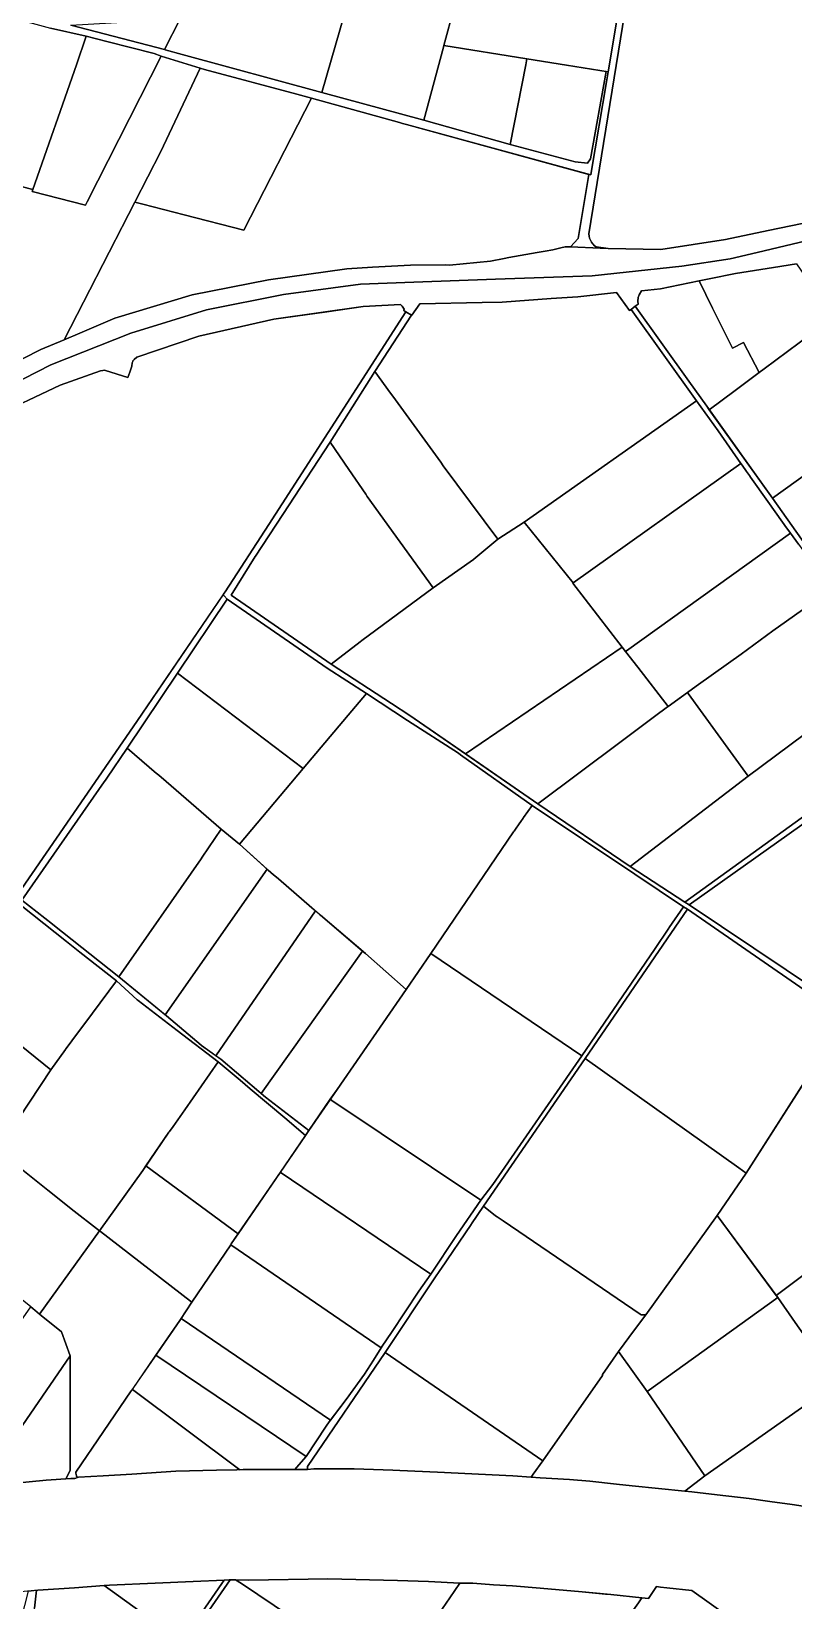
# Model space of a CAD drawing. Header units: metres. Extents: x 3 to 1005126, y 39 to 4383651.
# Drawn here: x 488656 to 489153, y 4369805 to 4370827 of the extents above; entities that cross this region are included whole.
import ezdxf

# ---------------------------------------------------------------- set-up
doc = ezdxf.new("R2010")
doc.units = ezdxf.units.M
doc.header["$MEASUREMENT"] = 0
doc.layers.add('TM_Llucmajor', color=7, linetype='Continuous')

msp = doc.modelspace()

# ---------------------------------------------------------------- linework, layer by layer
at = {"layer": 'TM_Llucmajor', "linetype": 'Continuous', "flags": 128}
for points in [[(488657.3, 4370724), (488588, 4370742), (488617.7, 4370823.7), (488613.8, 4370831.5), (488609.3, 4370845.7), (488644.1, 4370835.9), (488668.8, 4370829.3), (488692.1, 4370823.9), (488685.7, 4370805.4), (488657.3, 4370724)], [(488911.8, 4370769.3), (488845.5, 4370787.2), (488860.4, 4370839.2), (488930.6, 4370842.6), (488931.5, 4370842.7), (488924.9, 4370817.9), (488924.6, 4370816.8), (488911.8, 4370769.3)], [(488978.9, 4370809.3), (488924.9, 4370817.9), (488931.5, 4370842.7), (489038.1, 4370847.6), (489039.7, 4370847.7), (489031.8, 4370800.8), (488978.9, 4370809.3)], [(488743, 4370815.2), (488682.1, 4370831.2), (488753.1, 4370835.3), (488743, 4370815.2)], [(488743.5, 4370815.1), (488743, 4370815.2), (488753.1, 4370835.3), (488763, 4370834.5), (488770.3, 4370834.8), (488787.2, 4370835.7), (488854.7, 4370839), (488860.4, 4370839.2), (488845.5, 4370787.2), (488754.5, 4370812.1), (488743.5, 4370815.1)], [(488691.6, 4370714), (488656.8, 4370722.7), (488657.3, 4370724), (488685.7, 4370805.4), (488692.1, 4370823.9), (488705.5, 4370820.5), (488736.2, 4370812.7), (488740.8, 4370810.9), (488692.6, 4370716), (488691.6, 4370714)], [(488968, 4370753.4), (488911.8, 4370769.3), (488924.6, 4370816.8), (488924.9, 4370817.9), (488978.9, 4370809.3), (488978.2, 4370805.4), (488968, 4370753.4)], [(488755.8, 4370707.5), (488728.8, 4370714.5), (488723.7, 4370715.8), (488740.7, 4370748.9), (488766.2, 4370803.1), (488769.1, 4370802.3), (488829.2, 4370786.1), (488838.6, 4370783.5), (488794.6, 4370697.5), (488755.8, 4370707.5)], [(489030.5, 4370801), (489020.3, 4370744), (489018.4, 4370741.2), (489010.4, 4370742.1), (488968, 4370753.4), (488978.2, 4370805.4), (488978.9, 4370809.3), (489030.5, 4370801)], [(488677.6, 4370626.2), (488723.7, 4370715.8), (488728.8, 4370714.5), (488755.8, 4370707.5), (488794.6, 4370697.5), (488838.6, 4370783.5), (488896, 4370767.8), (488897.9, 4370767.2), (488900.5, 4370766.5), (489019.3, 4370733.9), (489012.3, 4370692.1), (489007.3, 4370686.7), (489003.9, 4370686.8), (489001, 4370686), (488995.7, 4370684.9), (488990.8, 4370684), (488985.7, 4370683.1), (488967.1, 4370679.8), (488964.1, 4370679.2), (488955.3, 4370677.5), (488928.5, 4370674.9), (488926.1, 4370675), (488903.1, 4370674.9), (488878.5, 4370673.4), (488861.7, 4370672.4), (488810.8, 4370665.3), (488761, 4370655.4), (488710.7, 4370640.2), (488687.8, 4370630.5), (488677.6, 4370626.2)], [(489154.5, 4370675.6), (489166.5, 4370657.9), (489178.9, 4370641.2), (489133.4, 4370607.2), (489130.2, 4370604.8), (489120, 4370624.4), (489112.8, 4370620.8), (489099.8, 4370646.9), (489091, 4370664.5), (489097.6, 4370665.9), (489114.8, 4370669.4), (489139.5, 4370673.2), (489154.5, 4370675.6)], [(489091, 4370664.5), (489099.8, 4370646.9), (489112.8, 4370620.8), (489120, 4370624.4), (489130.2, 4370604.8), (489114.4, 4370593.1), (489097.6, 4370580.6), (489096, 4370582.9), (489084.3, 4370599.3), (489049.5, 4370648), (489051.4, 4370649.3), (489051.2, 4370651.3), (489051.4, 4370653.8), (489052, 4370655.5), (489053.5, 4370658), (489065.9, 4370659.4), (489091, 4370664.5)], [(489046.7, 4370645.9), (489089.3, 4370586.4), (488977.2, 4370507.4), (488960, 4370496.3), (488924.5, 4370544.1), (488922.8, 4370546.5), (488891.6, 4370589.4), (488890.2, 4370591.4), (488880, 4370605.5), (488903.9, 4370642.2), (488904, 4370642.2), (488909.3, 4370649.7), (488949.9, 4370650.4), (488962.8, 4370650.8), (488994.7, 4370653), (489012, 4370654.1), (489037.2, 4370656.9), (489045.7, 4370645.3), (489046.7, 4370645.9)], [(489133.4, 4370607.2), (489178.9, 4370641.2), (489180.1, 4370639.5), (489182.8, 4370635.9), (489191, 4370624.5), (489221.3, 4370582.3), (489138.8, 4370523), (489097.6, 4370580.6), (489114.4, 4370593.1), (489130.2, 4370604.8), (489133.4, 4370607.2)], [(488863.1, 4370541.6), (488850.9, 4370559.6), (488880, 4370605.5), (488890.2, 4370591.4), (488891.6, 4370589.4), (488922.8, 4370546.5), (488924.5, 4370544.1), (488960, 4370496.3), (488944.4, 4370483.2), (488944.1, 4370483), (488917.8, 4370464.5), (488875, 4370524.1), (488874, 4370525.6), (488863.1, 4370541.6)], [(489118.1, 4370545.6), (489009.1, 4370467.9), (488977.2, 4370507.4), (489089.3, 4370586.4), (489103.4, 4370566.9), (489118.1, 4370545.6)], [(489180.2, 4370464.3), (489138.8, 4370523), (489221.3, 4370582.3), (489240.5, 4370553.6), (489261.5, 4370525.1), (489180.2, 4370464.3)], [(488851.5, 4370414.8), (488786.4, 4370459.8), (488802.1, 4370485), (488802.3, 4370485.2), (488820, 4370512.3), (488850.9, 4370559.6), (488863.1, 4370541.6), (488874, 4370525.6), (488875, 4370524.1), (488917.8, 4370464.5), (488871.5, 4370430.4), (488870.3, 4370429.4), (488851.5, 4370414.8)], [(489149.4, 4370501.8), (489150.5, 4370500.2), (489043.7, 4370423.5), (489043.2, 4370423.2), (489041, 4370426), (489008.8, 4370467.7), (489009.1, 4370467.9), (489118.1, 4370545.6), (489118.4, 4370545.3), (489120.9, 4370541.7), (489121.9, 4370540.3), (489123.8, 4370537.7), (489124.5, 4370536.6), (489126.6, 4370533.6), (489141.6, 4370512.7), (489148, 4370503.8), (489149.4, 4370501.8)], [(489041, 4370426), (488938.9, 4370356.5), (488902.8, 4370381.4), (488890.7, 4370389.3), (488851.5, 4370414.8), (488870.3, 4370429.4), (488871.5, 4370430.4), (488917.8, 4370464.5), (488944.1, 4370483), (488944.4, 4370483.2), (488960, 4370496.3), (488977.2, 4370507.4), (489009.1, 4370467.9), (489008.8, 4370467.7), (489041, 4370426)], [(489043.7, 4370423.5), (489150.5, 4370500.2), (489155.7, 4370493.1), (489167, 4370477.4), (489176.7, 4370463.8), (489171, 4370459.4), (489162, 4370452.9), (489139, 4370436.5), (489118.3, 4370421.5), (489090.7, 4370401.7), (489070.8, 4370387.4), (489051.1, 4370412.9), (489043.2, 4370423.2), (489043.7, 4370423.5)], [(489177.7, 4370462.5), (489215.3, 4370410.7), (489123, 4370341.9), (489084, 4370395.7), (489083.4, 4370396.5), (489083.4, 4370396.5), (489090.7, 4370401.7), (489118.3, 4370421.5), (489139, 4370436.5), (489162, 4370452.9), (489171, 4370459.4), (489176.7, 4370463.8), (489177.7, 4370462.5)], [(488833.2, 4370346.9), (488751.5, 4370409), (488783.9, 4370457.2), (488848.9, 4370412.3), (488874.6, 4370395.7), (488865, 4370384.4), (488833.2, 4370346.9)], [(489040.3, 4370364.4), (488986.1, 4370324), (488938.9, 4370356.5), (489041, 4370426), (489043.2, 4370423.2), (489051.1, 4370412.9), (489070.8, 4370387.4), (489069.5, 4370386.4), (489062.9, 4370381.4), (489040.3, 4370364.4)], [(488737.9, 4370343.7), (488718.6, 4370360.1), (488751.5, 4370409), (488833.2, 4370346.9), (488791.8, 4370297.6), (488779.8, 4370307.5), (488740.9, 4370341.2), (488738.2, 4370343.5), (488737.9, 4370343.7)], [(489081.8, 4370259.9), (489046.1, 4370283), (489123, 4370341.9), (489215.3, 4370410.7), (489241, 4370374.9), (489081.8, 4370259.9)], [(488810.5, 4370280.7), (488791.8, 4370297.6), (488833.2, 4370346.9), (488865, 4370384.4), (488874.6, 4370395.7), (488901.3, 4370378.1), (488934.3, 4370356.8), (488935.6, 4370355.9), (488982.3, 4370322.9), (488976.7, 4370314.9), (488976.5, 4370314.6), (488974.9, 4370312.3), (488973.9, 4370310.9), (488971.5, 4370307.4), (488970.6, 4370306.1), (488970.3, 4370305.7), (488916.4, 4370226.4), (488900.3, 4370203), (488873.8, 4370226.3), (488844.5, 4370251.3), (488843.8, 4370251.9), (488838.9, 4370256.2), (488817.2, 4370275.1), (488817, 4370275.3), (488814, 4370277.7), (488810.5, 4370280.7)], [(489040.3, 4370364.4), (489062.9, 4370381.4), (489069.5, 4370386.4), (489070.8, 4370387.4), (489083.4, 4370396.5), (489083.4, 4370396.5), (489084, 4370395.7), (489123, 4370341.9), (489046.1, 4370283), (488986.1, 4370324), (489040.3, 4370364.4)], [(488670, 4370245.6), (488650.2, 4370261.2), (488703.8, 4370338.2), (488704.6, 4370339.4), (488705.4, 4370340.6), (488718.6, 4370360.1), (488737.9, 4370343.7), (488738.2, 4370343.5), (488740.9, 4370341.2), (488779.8, 4370307.5), (488767.6, 4370289.1), (488766.9, 4370288.1), (488713.3, 4370211.3), (488670.4, 4370245.3), (488670, 4370245.6)], [(489014.6, 4370159.7), (488916.4, 4370226.4), (488970.3, 4370305.7), (488970.6, 4370306.1), (488971.5, 4370307.4), (488973.9, 4370310.9), (488974.9, 4370312.3), (488976.5, 4370314.6), (488976.7, 4370314.9), (488982.3, 4370322.9), (489049.2, 4370278.1), (489080.9, 4370256.9), (489071.5, 4370243.3), (489071.3, 4370242.9), (489061.9, 4370229.1), (489014.6, 4370159.7)], [(489168.8, 4370201.7), (489084.5, 4370258.1), (489171.3, 4370319.7), (489226.6, 4370242.3), (489216.2, 4370235), (489168.8, 4370201.7)], [(488743.4, 4370186.5), (488713.3, 4370211.3), (488766.9, 4370288.1), (488767.6, 4370289.1), (488779.8, 4370307.5), (488791.8, 4370297.6), (488809.8, 4370281.3), (488743.4, 4370186.5)], [(488810.5, 4370280.7), (488814, 4370277.7), (488817, 4370275.3), (488817.2, 4370275.1), (488838.9, 4370256.2), (488841.3, 4370254.1), (488776.5, 4370159.7), (488767.2, 4370166.4), (488766.8, 4370166.6), (488744.3, 4370185.8), (488743.4, 4370186.5), (488809.8, 4370281.3), (488810.5, 4370280.7)], [(488679.2, 4370234.2), (488687.8, 4370227.3), (488711.7, 4370208.5), (488696.1, 4370187.6), (488682.6, 4370169.5), (488679.6, 4370165.4), (488678.8, 4370164.3), (488678.5, 4370163.9), (488669, 4370150.7), (488644, 4370170.8), (488635.3, 4370177.8), (488608.5, 4370199.3), (488603, 4370203.7), (488646.5, 4370260.1), (488649.6, 4370257.7), (488679.2, 4370234.2)], [(488844.5, 4370251.3), (488871.8, 4370228), (488805.9, 4370135.3), (488779.6, 4370157.5), (488776.5, 4370159.7), (488841.3, 4370254.1), (488843.8, 4370251.9), (488844.5, 4370251.3)], [(488830.5, 4369893.2), (488835.2, 4369898.7), (488848.3, 4369918.4), (488850.2, 4369921.2), (488861.3, 4369935.8), (488873.2, 4369952.3), (488879, 4369961.4), (488884, 4369969.6), (488884.6, 4369970.5), (488890.7, 4369979.6), (488908.6, 4370006.4), (488916.3, 4370017.4), (488916.4, 4370017.6), (488933.1, 4370042.8), (488948.9, 4370065.7), (488949, 4370065.8), (488956.8, 4370076), (489014.6, 4370159.7), (489061.9, 4370229.1), (489071.3, 4370242.9), (489071.5, 4370243.3), (489080.9, 4370256.9), (489083.4, 4370255.3), (489016.9, 4370158), (488950.6, 4370061.9), (488942.9, 4370050.3), (488942.6, 4370049.9), (488922.9, 4370020.8), (488922.7, 4370020.5), (488918.6, 4370014.4), (488886.6, 4369966.4), (488836.1, 4369892.1), (488836.1, 4369890.3), (488834.1, 4369890.2), (488831.3, 4369890.2), (488827.8, 4369890.2), (488830.5, 4369893.2)], [(489116.9, 4370086.8), (489016.9, 4370158), (489083.4, 4370255.3), (489186.2, 4370184.2), (489184, 4370180.7), (489161.3, 4370145.4), (489121.6, 4370083.4), (489116.9, 4370086.8)], [(488836.9, 4370111), (488808.7, 4370132.9), (488805.9, 4370135.3), (488871.8, 4370228), (488873.8, 4370226.3), (488900.3, 4370203), (488855.4, 4370137.9), (488836.9, 4370111)], [(488900.3, 4370203), (488916.4, 4370226.4), (489014.6, 4370159.7), (488956.8, 4370076), (488949, 4370065.8), (488852, 4370130.7), (488850.9, 4370131.4), (488855.4, 4370137.9), (488900.3, 4370203)], [(488700.6, 4370045.8), (488682.2, 4370060), (488669.1, 4370070.6), (488667, 4370072.3), (488634.4, 4370098.2), (488669, 4370150.7), (488678.5, 4370163.9), (488678.8, 4370164.3), (488679.6, 4370165.4), (488682.6, 4370169.5), (488696.1, 4370187.6), (488711.7, 4370208.5), (488725.2, 4370196.3), (488725.9, 4370195.8), (488751.3, 4370176.3), (488778, 4370155.8), (488756.3, 4370124.6), (488748.7, 4370113.8), (488746.3, 4370110.4), (488745.9, 4370109.9), (488728.8, 4370085.1), (488700.6, 4370045.8)], [(488567.4, 4370072.2), (488532.7, 4370102.1), (488570.9, 4370158.7), (488603, 4370203.7), (488608.5, 4370199.3), (488635.3, 4370177.8), (488644, 4370170.8), (488669, 4370150.7), (488634.4, 4370098.2), (488620.7, 4370078.8), (488597.7, 4370046.1), (488567.4, 4370072.2)], [(488958.5, 4370055.5), (488950.6, 4370061.9), (489016.9, 4370158), (489116.9, 4370086.8), (489121.6, 4370083.4), (489102.8, 4370055.8), (489056.3, 4369991.1), (489053.2, 4369991), (489052.7, 4369991.4), (488963.4, 4370052.2), (488959.5, 4370054.8), (488958.5, 4370055.5)], [(488790.9, 4370043.7), (488730.9, 4370088.1), (488745.9, 4370109.9), (488746.3, 4370110.4), (488748.7, 4370113.8), (488756.3, 4370124.6), (488778, 4370155.8), (488792.3, 4370143.8), (488798.8, 4370138.3), (488821.4, 4370119.3), (488834.8, 4370107.9), (488790.9, 4370043.7)], [(489220.2, 4370062.8), (489141.1, 4370003.6), (489102.8, 4370055.8), (489121.6, 4370083.4), (489161.1, 4370145.1), (489220.2, 4370062.8)], [(488834.8, 4370107.9), (488836.9, 4370111), (488850.9, 4370131.4), (488852, 4370130.7), (488949, 4370065.8), (488948.9, 4370065.7), (488933.1, 4370042.8), (488916.4, 4370017.6), (488916.3, 4370017.4), (488819, 4370083.6), (488818.5, 4370084), (488834.8, 4370107.9)], [(488661.6, 4369991.5), (488655.9, 4369996.2), (488643.7, 4370006.2), (488618.8, 4370027.1), (488618.7, 4370027.2), (488614.1, 4370030.4), (488597.7, 4370046.1), (488620.7, 4370078.8), (488634.4, 4370098.2), (488667, 4370072.3), (488669.1, 4370070.6), (488682.2, 4370060), (488700.6, 4370045.8), (488661.6, 4369991.5)], [(488728.8, 4370085.1), (488730.9, 4370088.1), (488790.9, 4370043.7), (488786.5, 4370037.2), (488786.2, 4370036.7), (488760.9, 4369999.3), (488760, 4369999.9), (488701.4, 4370045.2), (488700.6, 4370045.8), (488728.8, 4370085.1)], [(488786.5, 4370037.2), (488818.5, 4370084), (488819, 4370083.6), (488916.3, 4370017.4), (488908.6, 4370006.4), (488890.7, 4369979.6), (488884.6, 4369970.5), (488884, 4369969.6), (488786.9, 4370036.2), (488786.2, 4370036.7), (488786.5, 4370037.2)], [(488989.2, 4369895.8), (488886.6, 4369966.4), (488918.6, 4370014.4), (488922.7, 4370020.5), (488922.9, 4370020.8), (488942.6, 4370049.9), (488942.9, 4370050.3), (488950.6, 4370061.9), (488958.5, 4370055.5), (488959.5, 4370054.8), (488963.4, 4370052.2), (489052.7, 4369991.4), (489053.2, 4369991), (489056.3, 4369991.1), (489049, 4369981.3), (489038.5, 4369967.2), (489028.2, 4369952.1), (489028.1, 4369951.9), (489028.1, 4369951.5), (488989.2, 4369895.8)], [(489057.3, 4369941.1), (489038.5, 4369967.2), (489049, 4369981.3), (489056.3, 4369991.1), (489102.8, 4370055.8), (489142.2, 4370002.2), (489057.3, 4369941.1)], [(489261, 4370006), (489194.4, 4369956.3), (489181, 4369947), (489153.6, 4369986), (489142.2, 4370002.2), (489141.1, 4370003.6), (489220.2, 4370062.8), (489256.3, 4370012.5), (489258.2, 4370009.8), (489261, 4370006)], [(488681.5, 4369964.3), (488676, 4369980), (488662.8, 4369990.5), (488661.6, 4369991.5), (488700.6, 4370045.8), (488701.4, 4370045.2), (488760, 4369999.9), (488760.9, 4369999.3), (488752.9, 4369987.4), (488736.5, 4369963.5), (488721.4, 4369941.5), (488685.3, 4369888.5), (488685.3, 4369887.9), (488685.4, 4369886.9), (488685.7, 4369886.2), (488685.8, 4369886), (488686.3, 4369885.1), (488686.4, 4369885), (488684.7, 4369884.4), (488682.4, 4369884.3), (488682, 4369884.3), (488678.8, 4369884.1), (488681.5, 4369889.5), (488681.5, 4369964.3)], [(488851, 4369922.3), (488753.8, 4369988.7), (488760.9, 4369999.3), (488786.2, 4370036.7), (488786.9, 4370036.2), (488884, 4369969.6), (488879, 4369961.4), (488873.2, 4369952.3), (488861.3, 4369935.8), (488851, 4369922.3)], [(488681.5, 4369964.3), (488624.5, 4369881.4), (488622.8, 4369879), (488595.5, 4369876), (488573.7, 4369873.2), (488570, 4369872.7), (488571.6, 4369875.7), (488655.9, 4369996.2), (488662.8, 4369990.5), (488676, 4369980), (488681.5, 4369964.3)], [(489094.8, 4369886.2), (489057.3, 4369941.1), (489142.2, 4370002.2), (489153.6, 4369986), (489181, 4369947), (489094.8, 4369886.2)], [(488752.9, 4369987.4), (488753.8, 4369988.7), (488851, 4369922.3), (488850.2, 4369921.2), (488848.3, 4369918.4), (488835.2, 4369898.7), (488737.3, 4369964.7), (488752.9, 4369987.4)], [(488681.5, 4369889.5), (488678.8, 4369884.1), (488666, 4369883.4), (488646.1, 4369881.4), (488626.8, 4369879.5), (488622.8, 4369879), (488624.5, 4369881.4), (488681.5, 4369964.3), (488681.5, 4369889.5)], [(488792.1, 4369890.1), (488722.1, 4369942.4), (488736.5, 4369963.5), (488737.3, 4369964.7), (488835.2, 4369898.7), (488830.5, 4369893.2), (488827.8, 4369890.2), (488794.2, 4369890.2), (488792.1, 4369890.1)], [(488836.1, 4369890.3), (488836.1, 4369892.1), (488886.6, 4369966.4), (488989.2, 4369895.8), (488983.1, 4369887.3), (488981.7, 4369885.3), (488969.7, 4369886.1), (488920.8, 4369888.5), (488896.2, 4369889.6), (488891.7, 4369889.8), (488866.4, 4369890.6), (488840.2, 4369890.6), (488836.1, 4369890.3)], [(488987.5, 4369884.9), (488981.7, 4369885.3), (488983.1, 4369887.3), (488989.2, 4369895.8), (489028.1, 4369951.5), (489028.1, 4369951.9), (489028.2, 4369952.1), (489038.5, 4369967.2), (489057.3, 4369941.1), (489094.8, 4369886.2), (489081.8, 4369876.2), (489047.5, 4369879.6), (489037.2, 4369880.7), (489019.8, 4369882.6), (489006.6, 4369883.7), (488987.5, 4369884.9)], [(488721.4, 4369941.5), (488722.1, 4369942.4), (488792.1, 4369890.1), (488790.2, 4369890.1), (488776.8, 4369889.8), (488750.4, 4369889.2), (488721.8, 4369887.3), (488703, 4369886.1), (488687, 4369885.3), (488686.4, 4369885), (488686.3, 4369885.1), (488685.8, 4369886), (488685.7, 4369886.2), (488685.4, 4369886.9), (488685.3, 4369887.9), (488685.3, 4369888.5), (488721.4, 4369941.5)], [(489086.2, 4369875.8), (489081.8, 4369876.2), (489094.8, 4369886.2), (489181, 4369947), (489225.5, 4369881.6), (489199.2, 4369861.6), (489198.2, 4369860.9), (489183.8, 4369862.8), (489166, 4369865.3), (489151.5, 4369867.5), (489137, 4369869.5), (489123.7, 4369871.3), (489102.8, 4369873.8), (489086.2, 4369875.8)], [(488700.2, 4369699.8), (488700.1, 4369699.7), (488700, 4369700), (488693.2, 4369713), (488687.5, 4369723.8), (488685, 4369728.6), (488679.9, 4369740.2), (488677.3, 4369746), (488672.7, 4369755.6), (488670, 4369761.3), (488659.5, 4369781.9), (488659.4, 4369782.7), (488659, 4369787.1), (488658.6, 4369790), (488658.6, 4369795.6), (488658.4, 4369799.9), (488659.7, 4369811.6), (488659.9, 4369811.6), (488660.5, 4369811.6), (488684.5, 4369813.1), (488703.8, 4369814.7), (488754.2, 4369778.3), (488721.9, 4369731.2), (488700.2, 4369699.8)], [(488754.2, 4369778.3), (488703.8, 4369814.7), (488707.1, 4369815), (488736.9, 4369816.2), (488761.7, 4369817.3), (488781.8, 4369818.2), (488780.3, 4369816), (488754.2, 4369778.3)], [(488724.4, 4369729.8), (488721.9, 4369731.2), (488754.2, 4369778.3), (488780.3, 4369816), (488781.8, 4369818.2), (488785, 4369818.3), (488785.7, 4369818.3), (488783.8, 4369815.6), (488756.8, 4369776.6), (488744, 4369759), (488743.3, 4369757.9), (488738.3, 4369750.6), (488724.4, 4369729.8)], [(488818.8, 4369734.9), (488756.8, 4369776.6), (488783.8, 4369815.6), (488785.7, 4369818.3), (488788.7, 4369818.3), (488789.3, 4369818.3), (488793.1, 4369815.9), (488889.4, 4369751), (488859.2, 4369707.3), (488847.4, 4369715.4), (488823.4, 4369731.8), (488818.8, 4369734.9)], [(488789.3, 4369818.3), (488797.8, 4369818.1), (488849.4, 4369819.1), (488894.7, 4369817.9), (488914.9, 4369817.4), (488935.2, 4369816.3), (488928.7, 4369806.7), (488921.6, 4369796.3), (488889.4, 4369751), (488793.1, 4369815.9), (488789.3, 4369818.3)], [(489030.1, 4369809.1), (489033.5, 4369808.8), (489053.7, 4369806.7), (489051.5, 4369803.5), (489050.4, 4369801.9), (489042.6, 4369791), (489035.7, 4369781.3), (489034.7, 4369779.8), (489024.5, 4369765.4), (489005.4, 4369738.2), (488921.6, 4369796.3), (488928.7, 4369806.7), (488935.2, 4369816.3), (488940.1, 4369816.1), (488943.8, 4369816.1), (488957.2, 4369815.2), (488969.6, 4369814.4), (488987.6, 4369813), (489015, 4369810.5), (489030.1, 4369809.1)], [(489049.4, 4369708), (489005.4, 4369738.2), (489035.7, 4369781.3), (489050.4, 4369801.9), (489051.5, 4369803.5), (489053.7, 4369806.7), (489058, 4369806.2), (489063.3, 4369814), (489065.8, 4369813.7), (489070, 4369813.2), (489086.3, 4369811.4), (489108.8, 4369795.4), (489101.5, 4369784.8), (489049.4, 4369708)]]:
    msp.add_lwpolyline(points, close=True, dxfattribs=at)
for points in [[(489044, 4370847.9), (489019.2, 4370695.3), (489019.4, 4370693.8), (489019.7, 4370692.4), (489019.9, 4370692), (489020.3, 4370691), (489021, 4370689.8), (489021.4, 4370689.2), (489021.9, 4370688.6), (489022.9, 4370687.5), (489024, 4370686.7), (489031.9, 4370685.7), (489026.6, 4370685.8), (489007.3, 4370686.7), (489012.3, 4370692.1), (489012.3, 4370692.1), (489019.3, 4370733.9), (489020.5, 4370733.6), (489021, 4370736.5), (489030.7, 4370794.2), (489031, 4370795.6), (489039.7, 4370847.7)], [(489158, 4370702), (489135.9, 4370697.3), (489108.2, 4370691.5), (489066.2, 4370685.1), (489031.9, 4370685.7), (489031.9, 4370685.7), (489024, 4370686.7), (489022.9, 4370687.5), (489021.9, 4370688.6), (489021.4, 4370689.2), (489021, 4370689.8), (489020.3, 4370691), (489019.7, 4370692.4), (489019.4, 4370693.8), (489019.2, 4370695.3), (489044, 4370847.9)], [(488682.1, 4370831.2), (488743, 4370815.2), (488743, 4370815.2), (488743.5, 4370815.1), (488754.5, 4370812.1), (488845.5, 4370787.2), (488911.8, 4370769.3), (488968, 4370753.4), (489010.4, 4370742.1), (489018.4, 4370741.2), (489020.3, 4370744), (489030.5, 4370801), (489031.8, 4370800.8), (489031, 4370795.6), (489030.7, 4370794.2), (489021, 4370736.5), (489020.5, 4370733.6), (488900.5, 4370766.5), (488897.9, 4370767.2), (488896, 4370767.8), (488838.6, 4370783.5), (488829.2, 4370786.1), (488769.1, 4370802.3), (488766.2, 4370803.1), (488740.8, 4370810.9), (488736.2, 4370812.7), (488705.5, 4370820.5), (488692.1, 4370823.9), (488668.8, 4370829.3)], [(488588, 4370742), (488657.3, 4370724), (488656.8, 4370722.7), (488691.6, 4370714), (488692.6, 4370716), (488740.8, 4370810.9), (488766.2, 4370803.1), (488740.7, 4370748.9), (488677.6, 4370626.2), (488662.4, 4370619.9), (488651, 4370614.1)], [(488651, 4370614.1), (488662.4, 4370619.9), (488677.6, 4370626.2), (488687.8, 4370630.5), (488710.7, 4370640.2), (488761, 4370655.4), (488810.8, 4370665.3), (488861.7, 4370672.4), (488878.5, 4370673.4), (488903.1, 4370674.9), (488926.1, 4370675), (488928.5, 4370674.9), (488955.3, 4370677.5), (488964.1, 4370679.2), (488967.1, 4370679.8), (488985.7, 4370683.1), (488990.8, 4370684), (488995.7, 4370684.9), (489001, 4370686), (489003.9, 4370686.8), (489007.3, 4370686.7), (489026.6, 4370685.8), (489031.9, 4370685.7), (489066.2, 4370685.1), (489108.2, 4370691.5), (489135.9, 4370697.3), (489158, 4370702)], [(489169.8, 4370692.8), (489128.8, 4370683.1), (489111.3, 4370679), (489079.7, 4370674.1), (489021.3, 4370667.9), (488958.4, 4370665.6), (488905.4, 4370663.7), (488870.6, 4370662.4), (488820.5, 4370655.7), (488770.3, 4370645.8), (488721.1, 4370630.6), (488669, 4370609.8), (488624.8, 4370587.4)], [(488624.8, 4370587.4), (488669, 4370609.8), (488721.1, 4370630.6), (488770.3, 4370645.8), (488820.5, 4370655.7), (488870.6, 4370662.4), (488905.4, 4370663.7), (488958.4, 4370665.6), (489021.3, 4370667.9), (489079.7, 4370674.1), (489111.3, 4370679), (489128.8, 4370683.1), (489169.8, 4370692.8)], [(489154.5, 4370675.6), (489139.5, 4370673.2), (489114.8, 4370669.4), (489097.6, 4370665.9), (489091, 4370664.5), (489065.9, 4370659.4), (489053.5, 4370658), (489052, 4370655.5), (489051.4, 4370653.8), (489051.2, 4370651.3), (489051.4, 4370649.3), (489049.5, 4370648), (489046.7, 4370645.9), (489045.7, 4370645.3), (489037.2, 4370656.9), (489012, 4370654.1), (488994.7, 4370653), (488962.8, 4370650.8), (488949.9, 4370650.4), (488909.3, 4370649.7), (488904, 4370642.2), (488903.9, 4370642.2), (488900, 4370644.5), (488899.4, 4370644.9), (488898.7, 4370645.3), (488898.8, 4370645.6), (488899, 4370646.1), (488897.8, 4370648.2), (488896.6, 4370649.2), (488872.4, 4370647.8), (488814.1, 4370639.7), (488765.3, 4370628.5), (488725, 4370614.9), (488723.2, 4370613.3), (488722.6, 4370612.8), (488722.5, 4370612.4), (488722.3, 4370612), (488721.9, 4370611.1), (488721.8, 4370609.1), (488720.5, 4370605.2), (488719.2, 4370601.6), (488704.5, 4370606.2), (488703.9, 4370606.4), (488702.8, 4370606.2), (488701.3, 4370605.9), (488675.1, 4370596.7), (488630, 4370575.3)], [(488630, 4370575.3), (488675.1, 4370596.7), (488701.3, 4370605.9), (488702.8, 4370606.2), (488703.9, 4370606.4), (488704.5, 4370606.2), (488719.2, 4370601.6), (488720.5, 4370605.2), (488721.8, 4370609.1), (488721.9, 4370611.1), (488722.3, 4370612), (488722.5, 4370612.4), (488722.6, 4370612.8), (488723.2, 4370613.3), (488725, 4370614.9), (488765.3, 4370628.5), (488814.1, 4370639.7), (488848.7, 4370644.5), (488848.7, 4370644.5), (488872.4, 4370647.8), (488896.6, 4370649.2), (488897.8, 4370648.2), (488899, 4370646.1), (488898.8, 4370645.6), (488898.7, 4370645.3), (488899.4, 4370644.9), (488900, 4370644.5), (488853.8, 4370572.6), (488810.9, 4370505.8), (488782.5, 4370462.1), (488781.8, 4370461.2), (488725, 4370377.5), (488647.8, 4370265.3)], [(489155.7, 4370493.1), (489150.5, 4370500.2), (489149.4, 4370501.8), (489148, 4370503.8), (489141.6, 4370512.7), (489126.6, 4370533.6), (489124.5, 4370536.6), (489123.8, 4370537.7), (489121.9, 4370540.3), (489120.9, 4370541.7), (489118.4, 4370545.3), (489118.1, 4370545.6), (489103.4, 4370566.9), (489089.3, 4370586.4), (489046.7, 4370645.9), (489049.5, 4370648), (489049.5, 4370648), (489084.3, 4370599.3), (489096, 4370582.9), (489138.8, 4370523), (489180.2, 4370464.3)], [(489186.2, 4370184.2), (489083.4, 4370255.3), (489080.9, 4370256.9), (489049.2, 4370278.1), (488982.3, 4370322.9), (488935.6, 4370355.9), (488934.3, 4370356.8), (488901.3, 4370378.1), (488874.6, 4370395.7), (488848.9, 4370412.3), (488783.9, 4370457.2), (488781.8, 4370459.3), (488781.1, 4370460.1), (488781.8, 4370461.2), (488782.5, 4370462.1), (488810.9, 4370505.8), (488853.8, 4370572.6), (488900, 4370644.5), (488903.9, 4370642.2), (488903.9, 4370642.2), (488880, 4370605.5), (488850.9, 4370559.6), (488820, 4370512.3), (488802.3, 4370485.2), (488802.1, 4370485), (488786.4, 4370459.8), (488851.5, 4370414.8), (488890.7, 4370389.3), (488902.8, 4370381.4), (488986.1, 4370324), (489046.1, 4370283), (489081.8, 4370259.9), (489084.5, 4370258.1), (489168.8, 4370201.7)], [(488647.8, 4370265.3), (488725, 4370377.5), (488781.1, 4370460.1), (488781.8, 4370459.3), (488783.9, 4370457.2), (488751.5, 4370409), (488718.6, 4370360.1), (488705.4, 4370340.6), (488704.6, 4370339.4), (488703.8, 4370338.2), (488650.2, 4370261.2), (488670, 4370245.6), (488670.4, 4370245.3), (488713.3, 4370211.3), (488744.3, 4370185.8), (488766.8, 4370166.6), (488767.2, 4370166.4), (488779.6, 4370157.5), (488808.7, 4370132.9), (488836.9, 4370111), (488834.8, 4370107.9), (488821.4, 4370119.3), (488798.8, 4370138.3), (488792.3, 4370143.8), (488778, 4370155.8), (488751.3, 4370176.3), (488725.9, 4370195.8), (488725.2, 4370196.3), (488711.7, 4370208.5), (488687.8, 4370227.3), (488679.2, 4370234.2), (488649.6, 4370257.7)], [(489171.3, 4370319.7), (489084.5, 4370258.1), (489081.8, 4370259.9), (489241, 4370374.9)], [(488646.1, 4369881.4), (488666, 4369883.4), (488682, 4369884.3), (488684.7, 4369884.4), (488687, 4369885.3), (488703, 4369886.1), (488721.8, 4369887.3), (488750.4, 4369889.2), (488776.8, 4369889.8), (488790.2, 4369890.1), (488794.2, 4369890.2), (488831.3, 4369890.2), (488834.1, 4369890.2), (488836.1, 4369890.3), (488840.2, 4369890.6), (488866.4, 4369890.6), (488891.7, 4369889.8), (488896.2, 4369889.6), (488920.8, 4369888.5), (488969.7, 4369886.1), (488981.7, 4369885.3), (488987.5, 4369884.9), (489006.6, 4369883.7), (489019.8, 4369882.6), (489037.2, 4369880.7), (489047.5, 4369879.6), (489081.8, 4369876.2), (489086.2, 4369875.8), (489102.8, 4369873.8), (489123.7, 4369871.3), (489137, 4369869.5), (489151.5, 4369867.5), (489166, 4369865.3)], [(489108.8, 4369795.4), (489086.3, 4369811.4), (489070, 4369813.2), (489065.8, 4369813.7), (489063.3, 4369814), (489058, 4369806.2), (489053.7, 4369806.7), (489033.5, 4369808.8), (489015, 4369810.5), (488987.6, 4369813), (488969.6, 4369814.4), (488957.2, 4369815.2), (488943.8, 4369816.1), (488940.1, 4369816.1), (488935.2, 4369816.3), (488914.9, 4369817.4), (488894.7, 4369817.9), (488849.4, 4369819.1), (488797.8, 4369818.1), (488789.3, 4369818.3), (488788.7, 4369818.3), (488785.7, 4369818.3), (488785, 4369818.3), (488781.8, 4369818.2), (488761.7, 4369817.3), (488736.9, 4369816.2), (488707.1, 4369815), (488703.8, 4369814.7), (488684.5, 4369813.1), (488660.5, 4369811.6), (488633.7, 4369809)], [(488649.6, 4369792.4), (488654.5, 4369811), (488654.5, 4369811.1), (488659.7, 4369811.6), (488658.4, 4369799.9)]]:
    msp.add_lwpolyline(points, dxfattribs=at)

doc.saveas('drawing.dxf')
